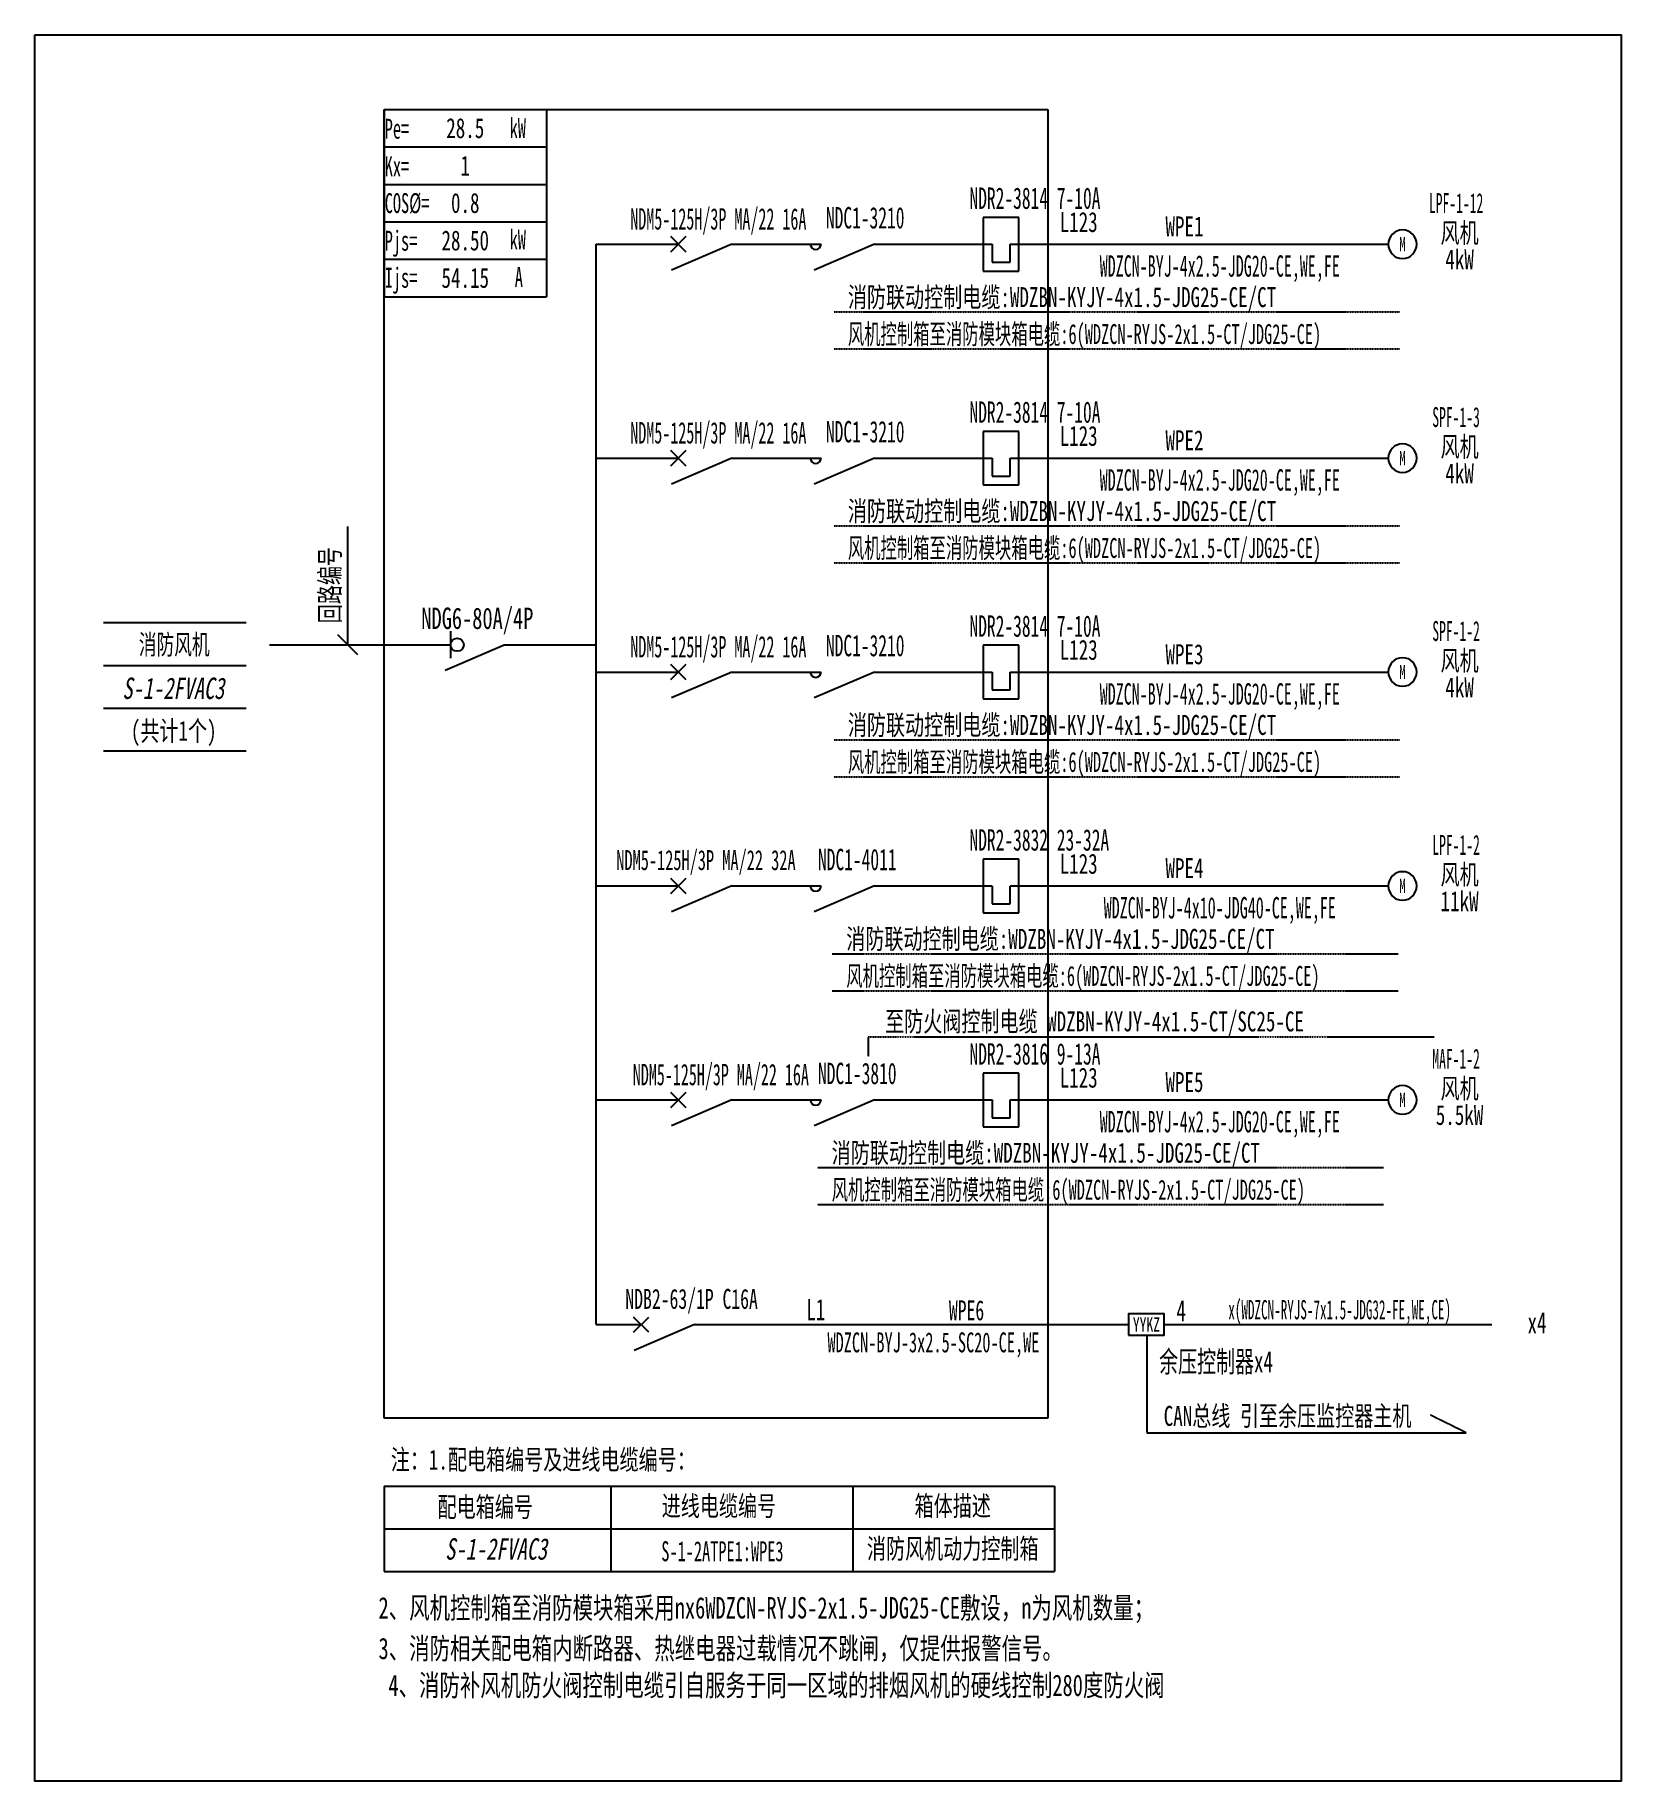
# Model space of a CAD drawing. Extents: x 398350 to 400634, y 310814 to 313330.
import ezdxf
from ezdxf.enums import TextEntityAlignment as Align

# ---------------------------------------------------------------- set-up
doc = ezdxf.new("R2010")
doc.units = 0
doc.header["$MEASUREMENT"] = 0
for name, pattern in [('DASH', [0.35, 0.25, -0.1]), ('DASHDOT', [1, 0.5, -0.25, 0, -0.25]), ('DASHED', [0.75, 0.5, -0.25])]:
    doc.linetypes.add(name, pattern=pattern)
for name, color, linetype in [('D_E_Eqpm(强电设备)', 100, 'Continuous'), ('D_E_Eqpm（强电设备）', 100, 'Continuous'), ('D_E_Text(强电文字)', 51, 'Continuous'), ('D_E_Text（强电文字）', 51, 'Continuous'), ('D_E_Wire(强电线缆)', 10, 'Continuous'), ('D_E_Wire（强电线缆）', 10, 'Continuous'), ('D_Em_Eqpm（消防设备）', 100, 'Continuous'), ('D_T_TableDim（表格尺寸）', 255, 'Continuous'), ('E_E_Text（强电文字）', 51, 'Continuous'), ('系统图', 220, 'Continuous')]:
    doc.layers.add(name, color=color, linetype=linetype)
doc.styles.add('$1$电气', font='', dxfattribs={"width": 0.7})
doc.styles.add('$1$电气箱', font='simhei.ttf', dxfattribs={"width": 0.8, "oblique": 10})
doc.styles.add('$3$电气', font='', dxfattribs={"width": 0.7})
doc.styles.add('电气', font='', dxfattribs={"width": 0.7})
doc.styles.add('电气箱', font='simhei.ttf', dxfattribs={"width": 0.8, "oblique": 10})
doc.styles.get('$1$电气').set_extended_font_data('SimSun')
doc.styles.get('$3$电气').set_extended_font_data('SimSun')
doc.styles.get('电气').set_extended_font_data('SimSun')

# ---------------------------------------------------------------- blocks, each defined once
blk = doc.blocks.new('A$C70CE04DF')
at = {"layer": 'D_E_Wire（强电线缆）', "linetype": 'DASHDOT', "ltscale": 0.5}
blk.add_line((0, 0), (7936, 0), dxfattribs=at)
at = {"layer": 'D_E_Text（强电文字）', "style": '电气', "width": 0.6}
blk.add_text('风机控制箱至消防模块箱电缆:6(WDZCN-RYJS-2x1.5-CT/JDG25-CE)', height=280, dxfattribs=at).set_placement((198, 68))
blk = doc.blocks.new('A$C670F4C17')
at = {"layer": 'D_E_Wire（强电线缆）', "linetype": 'DASHDOT', "ltscale": 0.5}
blk.add_line((0, 0), (7936, 0), dxfattribs=at)
at = {"layer": 'D_E_Text（强电文字）', "style": '电气', "width": 0.7}
blk.add_text('消防联动控制电缆:WDZBN-KYJY-4x1.5-JDG25-CE/CT', height=280, dxfattribs=at).set_placement((198, 68))
blk = doc.blocks.new('1')
at = {"layer": 'D_E_Eqpm(强电设备)'}
for p, q in [((-314387, 61832), (-314387, 61082)), ((-313887, 61832), (-314387, 61832)), ((-313887, 61082), (-313887, 61832)), ((-314262, 61457), (-314262, 61207)), ((-314012, 61207), (-314012, 61457)), ((-314387, 61082), (-313887, 61082)), ((-314262, 61207), (-314012, 61207))]:
    blk.add_line(p, q, dxfattribs=at)
blk = doc.blocks.new('电机')
at = {"layer": 'D_E_Eqpm（强电设备）'}
for start, end in [(90, 180), (180, 270), (0, 90), (270, 0)]:
    blk.add_arc((0, 0), 200, start, end, dxfattribs=at)
at = {"layer": 'D_E_Eqpm（强电设备）', "color": 51, "style": '电气', "width": 0.7}
blk.add_text('M', height=200, dxfattribs=at).set_placement((0, 0), align=Align.MIDDLE)

msp = doc.modelspace()

# ---------------------------------------------------------------- linework, layer by layer
at = {"linetype": 'DASHED'}
for p, q in [((398852.9, 311337.3, 0), (398852.9, 313222.5, 0)), ((398852.9, 313222.5, 0), (399809.1, 313222.5, 0)), ((399809.1, 313222.5, 0), (399809.1, 311337.3, 0)), ((399809.1, 311337.3, 0), (398852.9, 311337.3, 0))]:
    msp.add_line(p, q, dxfattribs=at)
at = {"layer": 'D_E_Eqpm(强电设备)', "color": 100}
for p, q in [((399265.8, 313017.6, 0), (399287.6, 313039.4, 0)), ((399287.6, 313017.6, 0), (399265.8, 313039.4, 0)), ((399287.6, 313039.4, 0), (399265.8, 313017.6, 0)), ((399265.8, 313039.4, 0), (399287.6, 313017.6, 0)), ((399353.8, 313028.5, 0), (399266.8, 312991.2, 0)), ((399559.2, 313028.5, 0), (399472.3, 312991.2, 0)), ((399265.8, 312709.4, 0), (399287.6, 312731.2, 0)), ((399287.6, 312709.4, 0), (399265.8, 312731.2, 0)), ((399287.6, 312731.2, 0), (399265.8, 312709.4, 0)), ((399265.8, 312731.2, 0), (399287.6, 312709.4, 0)), ((399353.8, 312720.3, 0), (399266.8, 312683, 0)), ((399559.2, 312720.3, 0), (399472.3, 312683, 0)), ((399265.8, 312401.3, 0), (399287.6, 312423, 0)), ((399287.6, 312401.3, 0), (399265.8, 312423, 0)), ((399287.6, 312423, 0), (399265.8, 312401.3, 0)), ((399265.8, 312423, 0), (399287.6, 312401.3, 0)), ((399353.8, 312412.2, 0), (399266.8, 312374.9, 0)), ((399559.2, 312412.2, 0), (399472.3, 312374.9, 0)), ((399265.8, 312093.1, 0), (399287.6, 312114.9, 0)), ((399287.6, 312093.1, 0), (399265.8, 312114.9, 0)), ((399287.6, 312114.9, 0), (399265.8, 312093.1, 0)), ((399265.8, 312114.9, 0), (399287.6, 312093.1, 0)), ((399353.8, 312104, 0), (399266.8, 312066.7, 0)), ((399559.2, 312104, 0), (399472.3, 312066.7, 0)), ((399265.8, 311784.9, 0), (399287.6, 311806.7, 0)), ((399287.6, 311784.9, 0), (399265.8, 311806.7, 0)), ((399287.6, 311806.7, 0), (399265.8, 311784.9, 0)), ((399265.8, 311806.7, 0), (399287.6, 311784.9, 0)), ((399353.8, 311795.8, 0), (399266.8, 311758.5, 0)), ((399559.2, 311795.8, 0), (399472.3, 311758.5, 0))]:
    msp.add_line(p, q, dxfattribs=at)
for centre in [(399474.5, 313028.5, 0), (399474.5, 312720.3, 0), (399474.5, 312412.2, 0), (399474.5, 312104, 0), (399474.5, 311795.8, 0)]:
    msp.add_arc(centre, 7.7, 180, 0, dxfattribs=at)
at = {"layer": 'D_E_Eqpm（强电设备）', "color": 100}
msp.add_line((398940.8, 312415.1, 0), (399025.7, 312451.5, 0), dxfattribs=at)
at = {"layer": 'D_E_Eqpm（强电设备）'}
for p, q in [((398948.7, 312471, 0), (398948.7, 312432, 0)), ((399212.2, 311461.2, 0), (399234, 311483, 0)), ((399234, 311461.2, 0), (399212.2, 311483, 0)), ((399212.2, 311461.2, 0), (399234, 311483, 0)), ((399234, 311461.2, 0), (399212.2, 311483, 0)), ((399300.1, 311472.1, 0), (399213.1, 311434.8, 0)), ((399300.1, 311472.1, 0), (399213.1, 311434.8, 0))]:
    msp.add_line(p, q, dxfattribs=at)
msp.add_circle((398958.2, 312451.5, 0), 9.47, dxfattribs=at)
at = {"layer": 'D_E_Text（强电文字）'}
for p, q in [((398852.9, 313222.5, 0), (399086.6, 313222.5, 0)), ((398852.9, 313222.5, 0), (398852.9, 312952.8, 0)), ((399086.6, 313222.5, 0), (399086.6, 312952.8, 0)), ((398852.9, 313168.6, 0), (399086.6, 313168.6, 0)), ((398852.9, 313114.6, 0), (399086.6, 313114.6, 0)), ((398852.9, 313060.7, 0), (399086.6, 313060.7, 0)), ((398852.9, 313006.8, 0), (399086.6, 313006.8, 0)), ((398852.9, 312952.8, 0), (399086.6, 312952.8, 0)), ((398800.8, 312451.5, 0), (398800.8, 312622, 0)), ((398815.3, 312437, 0), (398786.2, 312466, 0))]:
    msp.add_line(p, q, dxfattribs=at)
at = {"layer": 'D_E_Wire(强电线缆)', "color": 10}
for p, q in [((399158.5, 313028.5, 0), (399276.7, 313028.5, 0)), ((399353.8, 313028.5, 0), (399482.2, 313028.5, 0)), ((399559.2, 313028.5, 0), (399728.7, 313028.5, 0)), ((399754.4, 313028.5, 0), (400299.1, 313028.5, 0)), ((399158.5, 312720.3, 0), (399276.7, 312720.3, 0)), ((399353.8, 312720.3, 0), (399482.2, 312720.3, 0)), ((399559.2, 312720.3, 0), (399728.7, 312720.3, 0)), ((399754.4, 312720.3, 0), (400299.1, 312720.3, 0)), ((399158.5, 312412.2, 0), (399276.7, 312412.2, 0)), ((399353.8, 312412.2, 0), (399482.2, 312412.2, 0)), ((399559.2, 312412.2, 0), (399728.7, 312412.2, 0)), ((399754.4, 312412.2, 0), (400299.1, 312412.2, 0)), ((399158.5, 312104, 0), (399276.7, 312104, 0)), ((399353.8, 312104, 0), (399482.2, 312104, 0)), ((399559.2, 312104, 0), (399728.7, 312104, 0)), ((399754.4, 312104, 0), (400299.1, 312104, 0)), ((399158.5, 311795.8, 0), (399276.7, 311795.8, 0)), ((399353.8, 311795.8, 0), (399482.2, 311795.8, 0)), ((399559.2, 311795.8, 0), (399728.7, 311795.8, 0)), ((399754.4, 311795.8, 0), (400299.1, 311795.8, 0))]:
    msp.add_line(p, q, dxfattribs=at)
at = {"layer": 'D_E_Wire（强电线缆）'}
for p, q in [((399158.5, 311472.1, 0), (399158.5, 313028.5, 0)), ((399158.5, 312401.3, 0), (399158.5, 312720.3, 0)), ((398687.8, 312451.5, 0), (398948.7, 312451.5, 0)), ((399025.7, 312451.5, 0), (399158.5, 312451.5, 0)), ((399158.5, 312350.5, 0), (399158.5, 312401.3, 0)), ((399158.5, 311472.1, 0), (399223.1, 311472.1, 0)), ((399300.1, 311472.1, 0), (399925.2, 311472.1, 0)), ((399976.5, 311472.1, 0), (400448.5, 311472.1, 0))]:
    msp.add_line(p, q, dxfattribs=at)
at = {"layer": 'D_E_Wire（强电线缆）', "linetype": 'DASHDOT', "ltscale": 0.5}
for q in [(400365.3, 311886.7, 0), (399550.1, 311858.4, 0)]:
    msp.add_line((399550.1, 311886.7, 0), q, dxfattribs=at)
at = {"layer": 'D_E_Wire（强电线缆）', "linetype": 'DASH'}
for p, q in [((399951.6, 311456.7, 0), (399951.6, 311316.2, 0)), ((400411.6, 311316.2, 0), (400359.9, 311341.7, 0)), ((399951.6, 311316.2, 0), (400411.6, 311316.2, 0))]:
    msp.add_line(p, q, dxfattribs=at)
at = {"layer": 'D_Em_Eqpm（消防设备）', "elevation": 0}
msp.add_lwpolyline([(399925.2, 311456.7), (399976.5, 311456.7), (399976.5, 311487.5), (399925.2, 311487.5)], close=True, dxfattribs=at)
at = {"layer": 'D_T_TableDim（表格尺寸）', "color": 255}
for p, q in [((398448.7, 312483.4, 0), (398654.1, 312483.4, 0)), ((398448.7, 312421.7, 0), (398654.1, 312421.7, 0)), ((398448.7, 312360.1, 0), (398654.1, 312360.1, 0)), ((398448.7, 312360.1, 0), (398654.1, 312360.1, 0)), ((398448.7, 312360.1, 0), (398654.1, 312360.1, 0)), ((398448.7, 312360.1, 0), (398654.1, 312360.1, 0)), ((398448.7, 312360.1, 0), (398654.1, 312360.1, 0)), ((398448.7, 312298.5, 0), (398654.1, 312298.5, 0))]:
    msp.add_line(p, q, dxfattribs=at)
at = {"layer": 'D_T_TableDim（表格尺寸）', "ltscale": 3.5}
for p, q in [((398852.9, 311239.5, 0), (398852.9, 311116.3, 0)), ((398852.9, 311239.5, 0), (399818.4, 311239.5, 0)), ((399179.4, 311239.5, 0), (399179.4, 311116.3, 0)), ((399527.9, 311239.5, 0), (399527.9, 311116.3, 0)), ((399818.4, 311239.5, 0), (399818.4, 311116.3, 0)), ((398852.9, 311177.9, 0), (399818.4, 311177.9, 0)), ((398852.9, 311177.9, 0), (399818.4, 311177.9, 0)), ((399179.4, 311177.9, 0), (399179.4, 311116.3, 0)), ((399527.9, 311177.9, 0), (399527.9, 311116.3, 0)), ((398852.9, 311116.3, 0), (399818.4, 311116.3, 0))]:
    msp.add_line(p, q, dxfattribs=at)
at = {"layer": '系统图', "ltscale": 9973.992009}
msp.add_lwpolyline([(398350, 313330), (400634.5, 313330), (400634.5, 310814.5), (398350, 310814.5)], close=True, dxfattribs=at)

# ---------------------------------------------------------------- block references
at = {"layer": 'D_E_Eqpm(强电设备)', "color": 100, "xscale": 0.1027242701074452, "yscale": 0.1027242701074452, "zscale": 0.1027242701074452}
for p in [(432011.1, 306715.3, 0), (432011.1, 306407.1, 0), (432011.1, 306099, 0), (432011.1, 305790.8, 0), (432011.1, 305482.6, 0)]:
    msp.add_blockref('1', p, dxfattribs=at)
at = {"layer": 'D_E_Eqpm（强电设备）', "xscale": 0.1027242701074452, "yscale": 0.1027242701074452, "zscale": 0.1027242701074452}
for p in [(400319.7, 313028.5, 0), (400319.7, 312720.3, 0), (400319.7, 312412.2, 0), (400319.7, 312104, 0), (400319.7, 311795.8, 0)]:
    msp.add_blockref('电机', p, dxfattribs=at)
at = {"layer": 'D_E_Wire（强电线缆）', "xscale": 0.1027242701074452, "yscale": 0.1027242701074452, "zscale": 0.1027242701074452}
for name, p in [('A$C670F4C17', (399500.5, 312930.9, 0)), ('A$C70CE04DF', (399500.5, 312877.7, 0)), ('A$C670F4C17', (399500.5, 312622.7, 0)), ('A$C70CE04DF', (399500.5, 312569.5, 0)), ('A$C670F4C17', (399500.5, 312314.6, 0)), ('A$C70CE04DF', (399500.5, 312261.3, 0)), ('A$C670F4C17', (399498.2, 312006.4, 0)), ('A$C70CE04DF', (399498.2, 311953.1, 0)), ('A$C670F4C17', (399477.2, 311698.2, 0)), ('A$C70CE04DF', (399477.2, 311645, 0))]:
    msp.add_blockref(name, p, dxfattribs=at)

# ---------------------------------------------------------------- texts
at = {"layer": 'D_E_Text(强电文字)', "color": 51, "style": '电气'}
for s, height, width, p in [('NDR2-3814 7-10A', 30.817, 0.6, (399696, 313079.4, 0)), ('NDM5-125H/3P MA/22 16A', 30.817, 0.55, (399207.5, 313049.6, 0)), ('NDC1-3210', 30.82, 0.6, (399489.2, 313051.2, 0)), ('NDR2-3814 7-10A', 30.817, 0.6, (399696, 312771.2, 0)), ('NDM5-125H/3P MA/22 16A', 30.817, 0.55, (399207.5, 312741.4, 0)), ('NDC1-3210', 30.82, 0.6, (399489.2, 312743, 0)), ('NDR2-3814 7-10A', 30.817, 0.6, (399696, 312463, 0)), ('NDM5-125H/3P MA/22 16A', 30.817, 0.55, (399207.5, 312433.2, 0)), ('NDC1-3210', 30.82, 0.6, (399489.2, 312434.9, 0)), ('NDR2-3832 23-32A', 30.817, 0.6, (399696, 312154.9, 0)), ('NDC1-4011', 30.82, 0.6, (399477.8, 312126.7, 0)), ('NDR2-3816 9-13A', 30.817, 0.6, (399696, 311846.7, 0)), ('NDM5-125H/3P MA/22 16A', 30.817, 0.55, (399211.1, 311816.9, 0)), ('NDC1-3810', 30.82, 0.6, (399477.8, 311818.5, 0))]:
    msp.add_text(s, height=height, dxfattribs=dict(at, width=width)).set_placement(p)
at = {"layer": 'D_E_Text(强电文字)', "color": 51, "style": '电气', "width": 0.55}
for s, p in [('WDZCN-BYJ-4x2.5-JDG20-CE,WE,FE', (400056.5, 312993.4, 0)), ('WDZCN-BYJ-4x2.5-JDG20-CE,WE,FE', (400056.5, 312685.2, 0)), ('WDZCN-BYJ-4x2.5-JDG20-CE,WE,FE', (400056.5, 312377, 0)), ('WDZCN-BYJ-4x10-JDG40-CE,WE,FE', (400056.5, 312068.9, 0)), ('WDZCN-BYJ-4x2.5-JDG20-CE,WE,FE', (400056.5, 311760.7, 0))]:
    msp.add_text(s, height=30.817, dxfattribs=at).set_placement(p, align=Align.MIDDLE)
at = {"layer": 'D_E_Text(强电文字)', "color": 51, "style": '$3$电气', "width": 0.7}
msp.add_text('NDG6-80A/4P', height=30.817, dxfattribs=at).set_placement((398987.2, 312474.2, 0), align=Align.CENTER)
at = {"layer": 'D_E_Text（强电文字）', "linetype": 'Continuous', "style": '电气', "width": 0.6}
for s, height, p in [('Pe=', 28.76, (398853.8, 313180.5, 0)), ('kW', 28.76, (399033.7, 313181.5, 0)), ('Kx=', 28.76, (398853.8, 313126.5, 0)), ('COS%%C=', 28.76, (398853.8, 313073.3, 0)), ('Pjs=', 28.76, (398853.8, 313019.1, 0)), ('kW', 28.76, (399033.7, 313020.9, 0)), ('Ijs=', 28.76, (398853.8, 312965.8, 0)), ('A', 28.8, (399041.1, 312967, 0))]:
    msp.add_text(s, height=height, dxfattribs=at).set_placement(p)
at = {"layer": 'D_E_Text（强电文字）', "color": 51, "style": '电气', "width": 0.5}
for s, height, p in [('LPF-1-12', 28.76, (400396.9, 313073.3, 0)), ('x(WDZCN-RYJS-7x1.5-JDG32-FE,WE,CE)', 27.736, (400229.2, 311479.7, 0))]:
    msp.add_text(s, height=height, dxfattribs=at).set_placement(p, align=Align.CENTER)
at = {"layer": 'D_E_Text（强电文字）', "style": '电气', "width": 0.7}
for s, height, p in [('L123', 28.76, (399825.9, 313046.1, 0)), ('L123', 28.76, (399825.9, 312738, 0)), ('L123', 28.76, (399825.9, 312429.8, 0)), ('L123', 28.76, (399825.9, 312121.6, 0)), ('至防火阀控制电缆 WDZBN-KYJY-4x1.5-CT/SC25-CE ', 28.763, (399574.5, 311894.5, 0)), ('L123', 28.76, (399825.9, 311813.5, 0)), ('WPE5', 28.76, (399978.3, 311807.2, 0)), ('注：1.配电箱编号及进线电缆编号：', 28.763, (398862.5, 311263.2, 0)), (' 2、风机控制箱至消防模块箱采用nx6WDZCN-RYJS-2x1.5-JDG25-CE敷设，n为风机数量；', 30.817, (398830.2, 311048.7, 0)), (' 3、消防相关配电箱内断路器、热继电器过载情况不跳闸，仅提供报警信号。', 30.817, (398830.2, 310990.2, 0)), ('4、消防补风机防火阀控制电缆引自服务于同一区域的排烟风机的硬线控制280度防火阀', 30.817, (398859.1, 310937.1, 0))]:
    msp.add_text(s, height=height, dxfattribs=at).set_placement(p)
at = {"layer": 'D_E_Text（强电文字）', "color": 51, "style": '电气', "width": 0.7}
for s, p in [('WPE1', (399978.3, 313039.8, 0)), ('WPE2', (399978.3, 312731.7, 0)), ('WPE3', (399978.3, 312423.5, 0)), ('WPE4', (399978.3, 312115.3, 0))]:
    msp.add_text(s, height=28.76, dxfattribs=at).set_placement(p)
at = {"layer": 'D_E_Text（强电文字）'}
for s, height, style, width, p in [('风机', 28.76, '电气', 0.7, (400401.9, 313045.4, 0)), ('4kW', 28.76, '电气', 0.7, (400401.9, 313007.2, 0)), ('风机', 28.76, '电气', 0.7, (400401.9, 312737.3, 0)), ('4kW', 28.76, '电气', 0.7, (400401.9, 312699, 0)), ('消防风机', 28.76, '$1$电气', 0.65, (398550.6, 312452.4, 0)), ('风机', 28.76, '电气', 0.7, (400401.9, 312429.1, 0)), ('4kW', 28.76, '电气', 0.7, (400401.9, 312390.9, 0)), ('NDM5-125H/3P MA/22 32A', 28.763, '电气', 0.6, (399316.5, 312138.9, 0)), ('风机', 28.76, '电气', 0.7, (400401.9, 312120.9, 0)), ('11kW', 28.76, '电气', 0.7, (400401.9, 312082.7, 0)), ('风机', 28.76, '电气', 0.7, (400401.9, 311812.8, 0)), ('5.5kW', 28.76, '电气', 0.7, (400401.9, 311774.5, 0)), ('NDB2-63/1P C16A', 28.763, '电气', 0.65, (399295.8, 311506.8, 0)), ('WDZCN-BYJ-3x2.5-SC20-CE,WE', 28.763, '电气', 0.6, (399644.1, 311443, 0)), ('CAN总线 引至余压监控器主机', 28.763, '电气', 0.7, (400154.2, 311341.3, 0)), ('配电箱编号', 28.76, '电气', 0.7, (398998.6, 311210, 0)), ('进线电缆编号', 28.76, '电气', 0.7, (399335.1, 311211.5, 0)), ('箱体描述', 28.76, '电气', 0.7, (399671.9, 311211.5, 0)), ('消防风机动力控制箱', 28.76, '电气', 0.7, (399671.9, 311149.9, 0)), ('S-1-2ATPE1:WPE3', 28.763, '电气', 0.6, (399340.2, 311145.6, 0))]:
    msp.add_text(s, height=height, dxfattribs=dict(at, style=style, width=width)).set_placement(p, align=Align.MIDDLE)
for s, style, width, p in [('SPF-1-3', '电气', 0.5, (400396.9, 312765.1, 0)), ('SPF-1-2', '电气', 0.5, (400396.9, 312456.9, 0)), ('(共计1个)', '$1$电气', 0.7, (398549.9, 312313.1, 0)), ('LPF-1-2', '电气', 0.5, (400396.9, 312148.8, 0)), ('MAF-1-2', '电气', 0.5, (400396.9, 311840.6, 0))]:
    msp.add_text(s, height=28.76, dxfattribs=dict(at, style=style, width=width)).set_placement(p, align=Align.CENTER)
at = {"layer": 'D_E_Text（强电文字）', "style": '$3$电气', "width": 0.7}
msp.add_text('回路编号', height=28.76, rotation=90, dxfattribs=at).set_placement((398789.1, 312482.5, 0))
at = {"layer": 'D_E_Text（强电文字）', "oblique": 10, "width": 0.7}
for style, p in [('$1$电气箱', (398549.4, 312388.8, 0)), ('电气箱', (399014.3, 311148.9, 0))]:
    msp.add_text('S-1-2FVAC3', height=30.82, dxfattribs=dict(at, style=style)).set_placement(p, align=Align.MIDDLE)
at = {"layer": 'D_E_Text（强电文字）', "width": 233.676, "attachment_point": 5, "style": '电气'}
for s, insert, char_height in [('28.5', (398969.8, 313195.5, 0), 28.76), ('1', (398969.8, 313141.6, 0), 28.8), ('0.8', (398969.8, 313087.7, 0), 28.76), ('{\\C200;28.50}', (398969.8, 313033.7, 0), 28.763), ('{\\C200;54.15}', (398969.8, 312979.8, 0), 28.763)]:
    msp.add_mtext(s, dxfattribs=dict(at, insert=insert, char_height=char_height))
at = {"layer": 'D_Em_Eqpm（消防设备）', "color": 51, "style": '电气', "width": 0.7}
msp.add_text('YYKZ', height=20.54, dxfattribs=at).set_placement((399950.9, 311462, 0), align=Align.CENTER)
at = {"layer": 'E_E_Text（强电文字）', "linetype": 'Continuous', "style": '电气', "width": 0.65}
for s, height, p in [('L1', 30.82, (399461.1, 311478.3, 0)), ('4', 30.8, (399994.1, 311476.7, 0)), ('x4', 30.82, (400499.8, 311459.3, 0)), ('余压控制器x4', 30.82, (399969.2, 311403.4, 0))]:
    msp.add_text(s, height=height, dxfattribs=at).set_placement(p)
msp.add_text('WPE6', height=28.76, dxfattribs=at).set_placement((399691.8, 311478.3, 0), align=Align.CENTER)

doc.saveas('drawing.dxf')
